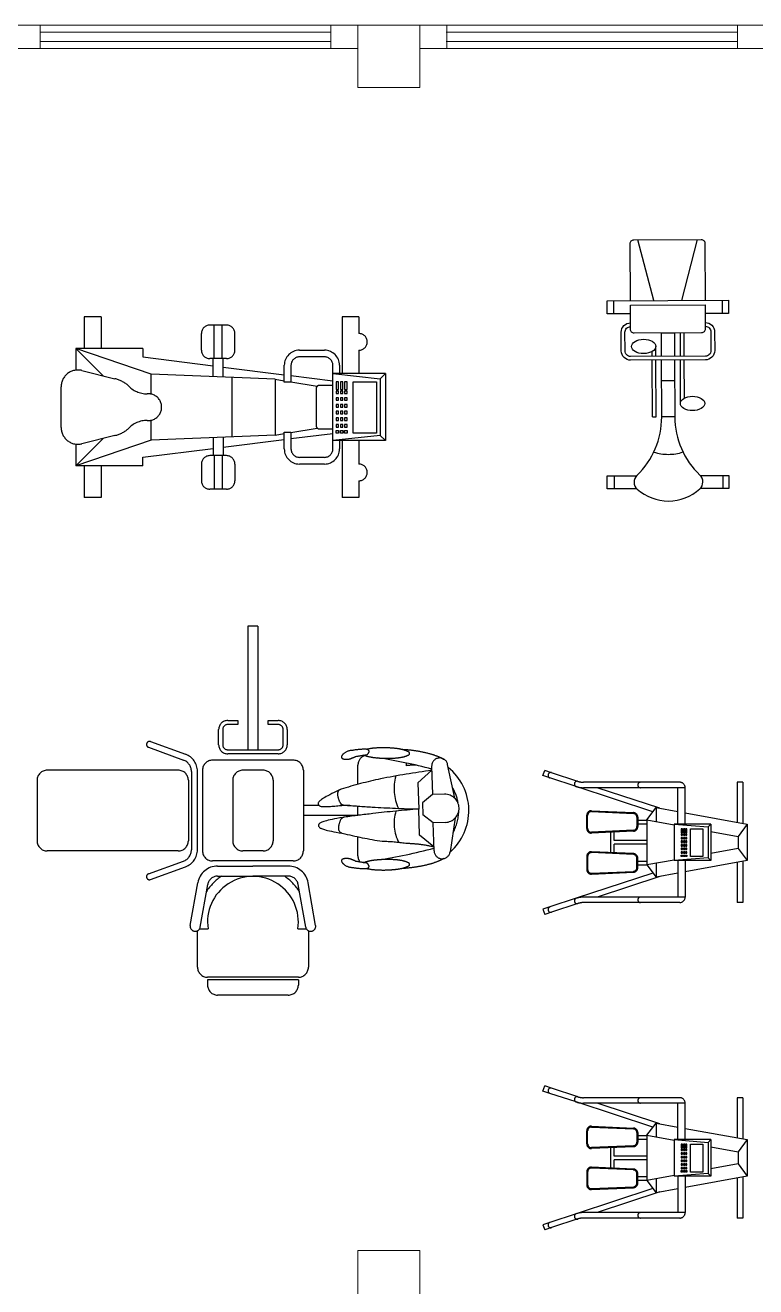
# Model space of a CAD drawing. Header units: millimetres. Extents: x 195.9 to 224.5, y 160.7 to 177.5.
# Drawn here: x 213.92 to 218.61, y 169.38 to 177.49 of the extents above; entities that cross this region are included whole.
import ezdxf

# ---------------------------------------------------------------- set-up
doc = ezdxf.new("R2010")
doc.units = ezdxf.units.MM
doc.linetypes.add('DASHDOT', pattern=[25.4, 12.7, -6.35, 0, -6.35])
doc.layers.add('ARREDI_attrezzature', color=175, linetype='Continuous')
for name, color, linetype, lineweight in [('MURATURA_sezioni', 5, 'Continuous', 18), ('PROIEZIONI_finissime', 251, 'Continuous', 0), ('SEZIONI_medie', 2, 'Continuous', 20), ('VETRATE_sezioni', 171, 'Continuous', 5)]:
    doc.layers.add(name, color=color, linetype=linetype, lineweight=lineweight)

msp = doc.modelspace()

# ---------------------------------------------------------------- linework, layer by layer
at = {"layer": 'ARREDI_attrezzature'}
for p, q in [((217.9581, 175.7177), (217.8554, 176.1086)), ((218.1381, 175.7183), (218.238, 176.11)), ((217.6986, 175.7167), (217.699, 175.6327)), ((217.8082, 175.6884), (218.2882, 175.6902)), ((218.3976, 175.7193), (218.3979, 175.6353)), ((218.0069, 175.5092), (218.0909, 175.5095)), ((218.0074, 175.3592), (218.0069, 175.5092)), ((218.0909, 175.5095), (218.0914, 175.3595)), ((218.1269, 175.5096), (218.1274, 175.3596)), ((218.1509, 175.5097), (218.1514, 175.3597)), ((217.9474, 175.359), (217.9473, 175.39)), ((217.9714, 175.3591), (217.9712, 175.4232)), ((217.9488, 174.9699), (217.9475, 175.335)), ((217.9728, 174.97), (217.9715, 175.3351)), ((218.0088, 174.9701), (218.0075, 175.3352)), ((218.0915, 175.3355), (218.0928, 174.9704)), ((218.1275, 175.3356), (218.1285, 175.0563)), ((218.1515, 175.3357), (218.1524, 175.0896)), ((218.092, 175.2017), (218.008, 175.2014)), ((217.9488, 174.9699), (217.9728, 174.97)), ((218.0928, 174.9704), (218.0088, 174.9701)), ((217.7028, 174.5911), (217.7031, 174.5071)), ((218.4017, 174.5937), (218.402, 174.5097))]:
    msp.add_line(p, q, dxfattribs=at)
at = {"layer": 'ARREDI_attrezzature', "linetype": 'DASHDOT'}
for p, q in [((214.4075, 175.6135), (214.3, 175.6135)), ((214.3, 175.6135), (214.3, 175.4092)), ((214.4075, 175.6135), (214.4075, 175.4092)), ((216.0637, 175.6135), (215.9561, 175.6135)), ((215.9561, 175.6135), (215.9561, 175.2479)), ((216.0637, 175.6135), (216.0637, 175.506)), ((215.2135, 175.5598), (215.106, 175.5598)), ((215.134, 175.3447), (215.134, 175.5598)), ((215.1856, 175.3447), (215.1856, 175.5598)), ((215.0522, 175.3984), (215.0522, 175.506)), ((215.2673, 175.3984), (215.2673, 175.506)), ((214.2462, 175.4092), (214.2462, 175.2707)), ((214.6764, 175.4092), (214.2462, 175.4092)), ((214.7296, 175.2456), (214.2462, 175.4092)), ((214.2462, 175.4092), (214.4212, 175.2342)), ((214.6764, 175.4092), (214.6764, 175.3551)), ((215.6814, 175.3984), (215.8427, 175.3984)), ((216.0637, 175.3984), (216.0637, 175.2479)), ((214.6764, 175.3551), (215.1275, 175.2983)), ((215.2135, 175.3447), (215.106, 175.3447)), ((215.1275, 175.2289), (215.1275, 175.3447)), ((215.192, 175.2262), (215.192, 175.3447)), ((215.192, 175.2902), (215.5834, 175.241)), ((215.5834, 175.1941), (215.5834, 175.3016)), ((215.6276, 175.3016), (215.6276, 175.1941)), ((215.8427, 175.3554), (215.6814, 175.3554)), ((215.8965, 174.7639), (215.8965, 175.3016)), ((215.9395, 175.3016), (215.9395, 175.2479)), ((215.526, 175.2122), (214.7296, 175.2456)), ((214.7296, 175.1167), (214.7296, 175.2456)), ((215.249, 174.8418), (215.249, 175.2238)), ((215.526, 175.2122), (215.5834, 175.2026)), ((215.526, 175.2122), (215.526, 174.8534)), ((215.6276, 175.2354), (215.8965, 175.2016)), ((216.2337, 175.2479), (215.8965, 175.2479)), ((215.8965, 175.2479), (216.2014, 175.2156)), ((216.2337, 175.2479), (216.2014, 175.2156)), ((216.2014, 175.2156), (216.2014, 174.85)), ((216.2337, 175.2479), (216.2337, 174.8177)), ((215.6276, 175.1941), (215.5846, 175.1941)), ((215.6276, 175.1952), (215.796, 175.1671)), ((214.7296, 174.8199), (214.7296, 174.9489)), ((215.6276, 174.8704), (215.796, 174.8985)), ((214.2462, 174.6564), (214.4212, 174.8314)), ((214.7296, 174.8199), (214.2462, 174.6564)), ((214.2462, 174.7949), (214.2462, 174.6564)), ((215.526, 174.8534), (214.7296, 174.8199)), ((215.1275, 174.8367), (215.1275, 174.7209)), ((215.192, 174.8394), (215.192, 174.7209)), ((215.192, 174.7754), (215.5846, 174.8247)), ((215.526, 174.8534), (215.5846, 174.8632)), ((215.5846, 174.8715), (215.6276, 174.8715)), ((215.5846, 174.7639), (215.5846, 174.8715)), ((215.6276, 174.8715), (215.6276, 174.7639)), ((215.6276, 174.8302), (215.8965, 174.864)), ((216.2014, 174.85), (215.8965, 174.8177)), ((216.2337, 174.8177), (215.8965, 174.8177)), ((215.9395, 174.8177), (215.9395, 174.7639)), ((215.9561, 174.8177), (215.9561, 174.4521)), ((216.0637, 174.8177), (216.0637, 174.6671)), ((216.2337, 174.8177), (216.2014, 174.85)), ((214.6764, 174.7105), (215.1275, 174.7672)), ((214.6764, 174.6564), (214.6764, 174.7105)), ((215.2135, 174.7209), (215.106, 174.7209)), ((215.134, 174.7209), (215.134, 174.5058)), ((215.1856, 174.7209), (215.1856, 174.5058)), ((214.6764, 174.6564), (214.2462, 174.6564)), ((214.3, 174.6564), (214.3, 174.4521)), ((214.4075, 174.6564), (214.4075, 174.4521)), ((215.0522, 174.6671), (215.0522, 174.5596)), ((215.2673, 174.6671), (215.2673, 174.5596)), ((215.6814, 174.7102), (215.8427, 174.7102)), ((215.8427, 174.6671), (215.6814, 174.6671)), ((216.0637, 174.5596), (216.0637, 174.4521)), ((215.2135, 174.5058), (215.106, 174.5058)), ((214.4075, 174.4521), (214.3, 174.4521)), ((216.0637, 174.4521), (215.9561, 174.4521)), ((215.4156, 173.6261), (215.3508, 173.6261)), ((215.3508, 173.6261), (215.3508, 172.8309)), ((215.4156, 173.6261), (215.4156, 172.8309)), ((215.2212, 173.0189), (215.286, 173.0189)), ((215.286, 173.0189), (215.286, 172.9929)), ((215.4804, 173.0196), (215.5452, 173.0196)), ((215.4804, 172.9929), (215.4804, 173.0189)), ((215.1629, 172.8633), (215.1629, 172.9605)), ((215.1888, 172.9605), (215.1888, 172.8633)), ((215.286, 172.9929), (215.2212, 172.9929)), ((215.5452, 172.9929), (215.4804, 172.9929)), ((215.5776, 172.8633), (215.5776, 172.9605)), ((215.6035, 172.9605), (215.6035, 172.8633)), ((214.7121, 172.8469), (214.9367, 172.7651)), ((214.7254, 172.8834), (214.95, 172.8017)), ((215.2212, 172.8309), (215.5452, 172.8309)), ((215.5452, 172.805), (215.2212, 172.805)), ((214.9036, 172.6994), (214.0612, 172.6994)), ((214.9879, 172.6921), (214.9879, 172.1882)), ((215.0268, 172.1882), (215.0268, 172.6921)), ((215.0592, 172.6994), (215.0592, 172.1809)), ((215.6424, 172.7642), (215.124, 172.7642)), ((215.448, 172.6994), (215.3184, 172.6994)), ((215.7072, 172.6994), (215.7072, 172.1809)), ((216.0572, 172.6086), (216.0572, 172.7318)), ((216.3679, 172.7456), (216.3679, 172.7282)), ((216.5319, 172.6989), (216.4434, 172.6185)), ((216.5312, 172.7248), (216.5363, 172.5434)), ((216.6796, 172.5202), (216.6337, 172.737)), ((217.2463, 172.6648), (217.2573, 172.6982)), ((217.3018, 172.6835), (217.2573, 172.6982)), ((213.9963, 172.6346), (213.9963, 172.2457)), ((214.9684, 172.6346), (214.9684, 172.2457)), ((215.2536, 172.6346), (215.2536, 172.2457)), ((215.5128, 172.6346), (215.5128, 172.2457)), ((216.4434, 172.6185), (216.4482, 172.4501)), ((217.2908, 172.6502), (217.2463, 172.6648)), ((217.4598, 172.5945), (217.2908, 172.6502)), ((217.4708, 172.6279), (217.3018, 172.6835)), ((218.125, 172.622), (217.5074, 172.622)), ((218.494, 172.622), (218.494, 172.3643)), ((218.5292, 172.622), (218.494, 172.622)), ((218.5292, 172.622), (218.5292, 172.3579)), ((215.845, 172.5246), (215.8368, 172.5198)), ((215.8543, 172.53), (215.845, 172.5246)), ((215.8648, 172.5358), (215.8543, 172.53)), ((215.8767, 172.5422), (215.8648, 172.5358)), ((215.8901, 172.5491), (215.8767, 172.5422)), ((215.905, 172.5566), (215.8901, 172.5491)), ((215.9216, 172.5646), (215.905, 172.5566)), ((215.94, 172.5732), (215.9216, 172.5646)), ((216.5363, 172.5434), (216.473, 172.4897)), ((216.6141, 172.5456), (216.5363, 172.5434)), ((217.9527, 172.4323), (217.4598, 172.5945)), ((218.1601, 172.5869), (217.5074, 172.5869)), ((217.9972, 172.4546), (217.5954, 172.5869)), ((218.1132, 172.3526), (218.1132, 172.5869)), ((218.1601, 172.3526), (218.1601, 172.5869)), ((215.8088, 172.4726), (215.7072, 172.4726)), ((215.8029, 172.4898), (215.8024, 172.487)), ((215.8024, 172.487), (215.8024, 172.4842)), ((215.8024, 172.4842), (215.8028, 172.4815)), ((215.8028, 172.4815), (215.8038, 172.4789)), ((215.804, 172.4927), (215.8029, 172.4898)), ((215.8038, 172.4789), (215.8051, 172.4765)), ((215.8055, 172.4955), (215.804, 172.4927)), ((215.8051, 172.4765), (215.8068, 172.4743)), ((215.8077, 172.4984), (215.8055, 172.4955)), ((215.8068, 172.4743), (215.809, 172.4724)), ((215.8105, 172.5013), (215.8077, 172.4984)), ((215.809, 172.4724), (215.8115, 172.4707)), ((215.8141, 172.5044), (215.8105, 172.5013)), ((215.8115, 172.4707), (215.8145, 172.4693)), ((215.8185, 172.5078), (215.8141, 172.5044)), ((215.8145, 172.4693), (215.8178, 172.4682)), ((215.8178, 172.4682), (215.8217, 172.4673)), ((215.8237, 172.5114), (215.8185, 172.5078)), ((215.8217, 172.4673), (215.826, 172.4666)), ((215.8298, 172.5154), (215.8237, 172.5114)), ((215.826, 172.4666), (215.8309, 172.4661)), ((215.8368, 172.5198), (215.8298, 172.5154)), ((215.8309, 172.4661), (215.8364, 172.4658)), ((215.8364, 172.4658), (215.8425, 172.4656)), ((215.8425, 172.4656), (215.8492, 172.4656)), ((215.8492, 172.4656), (215.8565, 172.4657)), ((215.8565, 172.4657), (215.8643, 172.466)), ((215.8643, 172.466), (215.8726, 172.4663)), ((215.8726, 172.4663), (215.8813, 172.4668)), ((215.8813, 172.4668), (215.8904, 172.4674)), ((215.8904, 172.4674), (215.8997, 172.4681)), ((215.8997, 172.4681), (215.9094, 172.4689)), ((215.9094, 172.4689), (215.9192, 172.4699)), ((215.9192, 172.4699), (215.9289, 172.4709)), ((215.9289, 172.4709), (215.9382, 172.4719)), ((215.9382, 172.4719), (215.9467, 172.4728)), ((216.0046, 172.4726), (215.9444, 172.4726)), ((215.9467, 172.4728), (215.9542, 172.4737)), ((215.9542, 172.4737), (215.9603, 172.4744)), ((215.9603, 172.4744), (215.9647, 172.4749)), ((215.9647, 172.4749), (215.9671, 172.4752)), ((216.0572, 172.409), (216.0572, 172.4689)), ((216.453, 172.2817), (216.4482, 172.4501)), ((216.473, 172.4897), (216.4752, 172.412)), ((216.7701, 172.4726), (216.7686, 172.4726)), ((217.9141, 172.3804), (217.9727, 172.4591)), ((217.9727, 172.4591), (217.9727, 172.3698)), ((217.9727, 172.4591), (218.1132, 172.4335)), ((216.0572, 172.4077), (215.7072, 172.4077)), ((215.8136, 172.3599), (215.8107, 172.3578)), ((215.8171, 172.362), (215.8136, 172.3599)), ((215.8214, 172.364), (215.8171, 172.362)), ((215.8265, 172.366), (215.8214, 172.364)), ((215.8325, 172.3681), (215.8265, 172.366)), ((215.8395, 172.3702), (215.8325, 172.3681)), ((215.8475, 172.3725), (215.8395, 172.3702)), ((215.8566, 172.3749), (215.8475, 172.3725)), ((215.867, 172.3775), (215.8566, 172.3749)), ((215.8788, 172.3803), (215.867, 172.3775)), ((215.892, 172.3831), (215.8788, 172.3803)), ((215.9067, 172.3861), (215.892, 172.3831)), ((215.9231, 172.3892), (215.9067, 172.3861)), ((215.9413, 172.3924), (215.9231, 172.3892)), ((215.9614, 172.3956), (215.9413, 172.3924)), ((216.5415, 172.362), (216.4752, 172.412)), ((216.6192, 172.3642), (216.5415, 172.362)), ((216.5467, 172.1806), (216.5415, 172.362)), ((216.6832, 172.3933), (216.6497, 172.1743)), ((216.7701, 172.4077), (216.7686, 172.4077)), ((217.8555, 172.3789), (217.9141, 172.3789)), ((217.9141, 172.3804), (218.0898, 172.3485)), ((217.9141, 172.3804), (217.9141, 172.0904)), ((218.1601, 172.425), (218.5584, 172.3526)), ((215.8046, 172.3478), (215.8043, 172.345)), ((215.8043, 172.345), (215.8045, 172.3423)), ((215.8045, 172.3423), (215.8051, 172.3397)), ((215.8054, 172.3504), (215.8046, 172.3478)), ((215.8051, 172.3397), (215.8062, 172.3371)), ((215.8067, 172.353), (215.8054, 172.3504)), ((215.8062, 172.3371), (215.8077, 172.3346)), ((215.8084, 172.3555), (215.8067, 172.353)), ((215.8077, 172.3346), (215.8097, 172.3323)), ((215.8107, 172.3578), (215.8084, 172.3555)), ((215.8097, 172.3323), (215.8122, 172.3302)), ((215.8122, 172.3302), (215.8154, 172.3281)), ((215.8154, 172.3281), (215.8192, 172.3261)), ((215.8192, 172.3261), (215.8239, 172.3241)), ((215.8239, 172.3241), (215.8295, 172.322)), ((215.8295, 172.322), (215.8361, 172.3199)), ((215.8361, 172.3199), (215.8439, 172.3176)), ((215.8439, 172.3176), (215.8528, 172.3152)), ((215.8528, 172.3152), (215.863, 172.3126)), ((215.863, 172.3126), (215.8746, 172.3098)), ((215.8746, 172.3098), (215.8877, 172.307)), ((215.8877, 172.307), (215.9024, 172.304)), ((215.9024, 172.304), (215.9188, 172.3009)), ((215.9188, 172.3009), (215.9369, 172.2977)), ((215.9369, 172.2977), (215.957, 172.2945)), ((216.5459, 172.2065), (216.453, 172.2817)), ((217.6811, 172.17), (217.6811, 172.3009)), ((217.7045, 172.2471), (217.7045, 172.3019)), ((217.8555, 172.3555), (217.9141, 172.3555)), ((218.3241, 172.3526), (218.0898, 172.3526)), ((218.0898, 172.3526), (218.3066, 172.335)), ((218.0898, 172.3526), (218.0898, 172.1183)), ((218.3241, 172.3526), (218.3066, 172.335)), ((218.3066, 172.335), (218.3066, 172.1358)), ((218.3241, 172.3526), (218.3241, 172.1183)), ((218.3241, 172.3059), (218.4999, 172.2739)), ((218.5584, 172.3526), (218.4999, 172.2739)), ((218.5584, 172.3526), (218.5584, 172.1183)), ((216.0572, 172.1485), (216.0572, 172.2717)), ((217.9141, 172.2471), (217.7045, 172.2471)), ((217.9141, 172.2237), (217.7045, 172.2237)), ((217.7045, 172.1689), (217.7045, 172.2237)), ((218.4999, 172.2739), (218.4999, 172.1969)), ((214.9036, 172.1809), (214.0612, 172.1809)), ((215.448, 172.1809), (215.3184, 172.1809)), ((218.0898, 172.1224), (217.9141, 172.0904)), ((218.3066, 172.1358), (218.0898, 172.1183)), ((218.3241, 172.1183), (218.0898, 172.1183)), ((218.1132, 172.1183), (218.1132, 171.884)), ((218.1601, 172.1183), (218.1601, 171.884)), ((218.5584, 172.1183), (218.1601, 172.0458)), ((218.3241, 172.1183), (218.3066, 172.1358)), ((218.4999, 172.1969), (218.3241, 172.165)), ((218.4999, 172.1969), (218.5584, 172.1183)), ((214.7121, 172.0334), (214.9367, 172.1152)), ((214.7254, 171.9969), (214.95, 172.0786)), ((215.6424, 172.1161), (215.124, 172.1161)), ((215.1564, 172.0837), (215.3832, 172.0837)), ((215.61, 172.0837), (215.3832, 172.0837)), ((217.9527, 172.0386), (217.4598, 171.8763)), ((217.8555, 172.1153), (217.9141, 172.1153)), ((217.8555, 172.0919), (217.9141, 172.0919)), ((217.9141, 172.0904), (217.9727, 172.0118)), ((217.9727, 172.1011), (217.9727, 172.0118)), ((218.1132, 172.0373), (217.9727, 172.0118)), ((218.494, 172.1066), (218.494, 171.8488)), ((218.5292, 172.1129), (218.5292, 171.8488)), ((214.9804, 171.7023), (215.0287, 171.9766)), ((215.0442, 171.6911), (215.0926, 171.9654)), ((215.1564, 172.0189), (215.3832, 172.0189)), ((215.61, 172.0189), (215.3832, 172.0189)), ((215.7222, 171.6911), (215.6738, 171.9654)), ((215.786, 171.7023), (215.7377, 171.9766)), ((217.9972, 172.0162), (217.5954, 171.884)), ((217.4598, 171.8763), (217.2908, 171.8207)), ((218.1601, 171.884), (217.5074, 171.884)), ((217.2908, 171.8207), (217.2463, 171.806)), ((217.2463, 171.806), (217.2573, 171.7727)), ((217.4708, 171.8429), (217.3018, 171.7873)), ((218.125, 171.8488), (217.5074, 171.8488)), ((218.5292, 171.8488), (218.494, 171.8488)), ((217.3018, 171.7873), (217.2573, 171.7727)), ((215.0268, 171.4336), (215.0268, 171.6677)), ((215.0397, 171.6795), (215.0952, 171.6795)), ((215.6712, 171.6795), (215.7267, 171.6795)), ((215.7396, 171.6677), (215.7396, 171.4336)), ((215.6748, 171.3688), (215.0916, 171.3688)), ((215.0916, 171.3514), (215.0916, 171.319)), ((215.6748, 171.3514), (215.0916, 171.3514)), ((215.6748, 171.3514), (215.6748, 171.319)), ((215.61, 171.2542), (215.1564, 171.2542)), ((217.2463, 170.6376), (217.2573, 170.671)), ((217.3018, 170.6563), (217.2573, 170.671)), ((217.2908, 170.6229), (217.2463, 170.6376)), ((217.4598, 170.5673), (217.2908, 170.6229)), ((217.4708, 170.6007), (217.3018, 170.6563)), ((218.125, 170.5948), (217.5074, 170.5948)), ((218.494, 170.5948), (218.494, 170.3371)), ((218.5292, 170.5948), (218.494, 170.5948)), ((218.5292, 170.5948), (218.5292, 170.3307)), ((217.9527, 170.405), (217.4598, 170.5673)), ((218.1601, 170.5597), (217.5074, 170.5597)), ((217.9972, 170.4274), (217.5954, 170.5597)), ((218.1132, 170.3254), (218.1132, 170.5597)), ((218.1601, 170.3254), (218.1601, 170.5597)), ((217.9141, 170.3532), (217.9727, 170.4319)), ((217.9727, 170.4319), (217.9727, 170.3425)), ((217.9727, 170.4319), (218.1132, 170.4063)), ((217.8555, 170.3517), (217.9141, 170.3517)), ((217.9141, 170.3532), (218.0898, 170.3212)), ((217.9141, 170.3532), (217.9141, 170.0632)), ((218.1601, 170.3978), (218.5584, 170.3254)), ((217.6811, 170.1428), (217.6811, 170.2736)), ((217.7045, 170.2199), (217.7045, 170.2747)), ((217.8555, 170.3283), (217.9141, 170.3283)), ((218.3241, 170.3254), (218.0898, 170.3254)), ((218.0898, 170.3254), (218.3066, 170.3078)), ((218.0898, 170.3254), (218.0898, 170.091)), ((218.3241, 170.3254), (218.3066, 170.3078)), ((218.3066, 170.3078), (218.3066, 170.1086)), ((218.3241, 170.3254), (218.3241, 170.091)), ((218.3241, 170.2786), (218.4999, 170.2467)), ((218.5584, 170.3254), (218.4999, 170.2467)), ((218.5584, 170.3254), (218.5584, 170.091)), ((217.9141, 170.2199), (217.7045, 170.2199)), ((217.9141, 170.1965), (217.7045, 170.1965)), ((217.7045, 170.1417), (217.7045, 170.1965)), ((218.4999, 170.2467), (218.4999, 170.1697)), ((218.0898, 170.0951), (217.9141, 170.0632)), ((218.3066, 170.1086), (218.0898, 170.091)), ((218.3241, 170.091), (218.0898, 170.091)), ((218.1132, 170.091), (218.1132, 169.8567)), ((218.1601, 170.091), (218.1601, 169.8567)), ((218.5584, 170.091), (218.1601, 170.0186)), ((218.3241, 170.091), (218.3066, 170.1086)), ((218.4999, 170.1697), (218.3241, 170.1377)), ((218.4999, 170.1697), (218.5584, 170.091)), ((217.9527, 170.0113), (217.4598, 169.8491)), ((217.8555, 170.0881), (217.9141, 170.0881)), ((217.8555, 170.0647), (217.9141, 170.0647)), ((217.9141, 170.0632), (217.9727, 169.9845)), ((217.9727, 170.0738), (217.9727, 169.9845)), ((218.1132, 170.0101), (217.9727, 169.9845)), ((218.494, 170.0793), (218.494, 169.8216)), ((218.5292, 170.0857), (218.5292, 169.8216)), ((217.9972, 169.989), (217.5954, 169.8567)), ((217.4598, 169.8491), (217.2908, 169.7935)), ((218.1601, 169.8567), (217.5074, 169.8567)), ((217.2908, 169.7935), (217.2463, 169.7788)), ((217.2463, 169.7788), (217.2573, 169.7454)), ((217.4708, 169.8157), (217.3018, 169.7601)), ((218.125, 169.8216), (217.5074, 169.8216)), ((218.5292, 169.8216), (218.494, 169.8216)), ((217.3018, 169.7601), (217.2573, 169.7454))]:
    msp.add_line(p, q, dxfattribs=at)
at = {"layer": 'ARREDI_attrezzature'}
for points in [[(217.8081, 175.7171), (217.8068, 176.0844, -0.414214), (217.8307, 176.1085), (218.2627, 176.1101, -0.414214), (218.2868, 176.0862), (218.2881, 175.7189)], [(218.2882, 175.6902), (218.2888, 175.5342, -0.414214), (218.2649, 175.5101), (217.8329, 175.5085, -0.414214), (217.8088, 175.5324), (217.8082, 175.6884)], [(218.2886, 175.5762, -0.414214), (218.3488, 175.5164), (218.3493, 175.3964, -0.414214), (218.2895, 175.3362), (217.8095, 175.3345, -0.414214), (217.7493, 175.3943), (217.7489, 175.5143, -0.414214), (217.8086, 175.5745)], [(218.2887, 175.5522, -0.414214), (218.3248, 175.5164), (218.3253, 175.3964, -0.414214), (218.2894, 175.3602), (217.8094, 175.3585, -0.414214), (217.7733, 175.3943), (217.7729, 175.5143, -0.414214), (217.8087, 175.5505)]]:
    msp.add_lwpolyline(points, format="xyb", dxfattribs=at)
for points in [[(217.8084, 175.6331), (217.6584, 175.6326), (217.6581, 175.7166), (218.4381, 175.7194), (218.4384, 175.6354), (218.2884, 175.6349)], [(217.8496, 174.5077), (217.6594, 174.507), (217.6591, 174.591), (217.8476, 174.5916)], [(218.2568, 174.5931), (218.4391, 174.5938), (218.4394, 174.5098), (218.2554, 174.5091)]]:
    msp.add_lwpolyline(points, dxfattribs=at)
at = {"layer": 'ARREDI_attrezzature', "linetype": 'DASHDOT'}
for points in [[(214.7046, 174.947, 0.220417), (214.5802, 174.8919, -0.109428), (214.497, 174.8503), (214.2851, 174.7973, -0.487928), (214.1515, 174.9017), (214.1515, 175.1639, -0.487928), (214.2851, 175.2682), (214.497, 175.2153, -0.109428), (214.5802, 175.1737, 0.220417), (214.7046, 175.1186, -1.073922)], [(217.8555, 172.3978), (217.8555, 172.3367, -0.401206), (217.8275, 172.3074), (217.5581, 172.2954, -0.427342), (217.5275, 172.3246), (217.5275, 172.4098, -0.427342), (217.5581, 172.4391), (217.8275, 172.4271, -0.401206)], [(217.8496, 172.3978), (217.8496, 172.3367, -0.401206), (217.8273, 172.3132), (217.5578, 172.3012, -0.427342), (217.5333, 172.3246), (217.5333, 172.4098, -0.427342), (217.5578, 172.4332), (217.8273, 172.4212, -0.401206)], [(217.8555, 172.0731), (217.8555, 172.1342, 0.401206), (217.8275, 172.1635), (217.5581, 172.1755, 0.427342), (217.5275, 172.1462), (217.5275, 172.061, 0.427342), (217.5581, 172.0318), (217.8275, 172.0438, 0.401206)], [(217.8496, 172.0731), (217.8496, 172.1342, 0.401206), (217.8273, 172.1576), (217.5578, 172.1696, 0.427342), (217.5333, 172.1462), (217.5333, 172.061, 0.427342), (217.5578, 172.0376), (217.8273, 172.0496, 0.401206)], [(217.8555, 170.3706), (217.8555, 170.3094, -0.401206), (217.8275, 170.2802), (217.5581, 170.2681, -0.427342), (217.5275, 170.2974), (217.5275, 170.3826, -0.427342), (217.5581, 170.4119), (217.8275, 170.3998, -0.401206)], [(217.8496, 170.3706), (217.8496, 170.3094, -0.401206), (217.8273, 170.286), (217.5578, 170.274, -0.427342), (217.5333, 170.2974), (217.5333, 170.3826, -0.427342), (217.5578, 170.406), (217.8273, 170.394, -0.401206)], [(217.8555, 170.0458), (217.8555, 170.107, 0.401206), (217.8275, 170.1362), (217.5581, 170.1483, 0.427342), (217.5275, 170.119), (217.5275, 170.0338, 0.427342), (217.5581, 170.0045), (217.8275, 170.0166, 0.401206)], [(217.8496, 170.0458), (217.8496, 170.107, 0.401206), (217.8273, 170.1304), (217.5578, 170.1424, 0.427342), (217.5333, 170.119), (217.5333, 170.0338, 0.427342), (217.5578, 170.0104), (217.8273, 170.0224, 0.401206)]]:
    msp.add_lwpolyline(points, format="xyb", close=True, dxfattribs=at)
msp.add_lwpolyline([(215.8965, 175.1726), (215.8104, 175.1726, 0.414214), (215.7889, 175.1511), (215.7889, 174.9145, 0.414214), (215.8104, 174.893), (215.8965, 174.893)], format="xyb", dxfattribs=at)
for points in [[(215.9338, 175.1453), (215.9338, 175.1949), (215.9177, 175.1949), (215.9177, 175.1453)], [(215.9338, 175.1196), (215.9338, 175.1357), (215.9177, 175.1357), (215.9177, 175.1196)], [(215.9607, 175.1453), (215.9607, 175.1949), (215.9446, 175.1949), (215.9446, 175.1453)], [(215.9607, 175.1196), (215.9607, 175.1357), (215.9446, 175.1357), (215.9446, 175.1196)], [(215.9876, 175.1453), (215.9876, 175.1949), (215.9715, 175.1949), (215.9715, 175.1453)], [(215.9876, 175.1196), (215.9876, 175.1357), (215.9715, 175.1357), (215.9715, 175.1196)], [(216.1759, 175.1949), (216.1759, 174.8661), (216.0274, 174.8661), (216.0274, 175.1949)], [(215.9338, 175.0766), (215.9338, 175.0927), (215.9177, 175.0927), (215.9177, 175.0766)], [(215.9338, 175.0336), (215.9338, 175.0497), (215.9177, 175.0497), (215.9177, 175.0336)], [(215.9607, 175.0766), (215.9607, 175.0927), (215.9446, 175.0927), (215.9446, 175.0766)], [(215.9607, 175.0336), (215.9607, 175.0497), (215.9446, 175.0497), (215.9446, 175.0336)], [(215.9876, 175.0766), (215.9876, 175.0927), (215.9715, 175.0927), (215.9715, 175.0766)], [(215.9876, 175.0336), (215.9876, 175.0497), (215.9715, 175.0497), (215.9715, 175.0336)], [(215.9338, 174.9905), (215.9338, 175.0067), (215.9177, 175.0067), (215.9177, 174.9905)], [(215.9338, 174.9475), (215.9338, 174.9637), (215.9177, 174.9637), (215.9177, 174.9475)], [(215.9607, 174.9905), (215.9607, 175.0067), (215.9446, 175.0067), (215.9446, 174.9905)], [(215.9607, 174.9475), (215.9607, 174.9637), (215.9446, 174.9637), (215.9446, 174.9475)], [(215.9876, 174.9905), (215.9876, 175.0067), (215.9715, 175.0067), (215.9715, 174.9905)], [(215.9876, 174.9475), (215.9876, 174.9637), (215.9715, 174.9637), (215.9715, 174.9475)], [(215.9338, 174.9045), (215.9338, 174.9206), (215.9177, 174.9206), (215.9177, 174.9045)], [(215.9338, 174.8822), (215.9338, 174.8661), (215.9177, 174.8661), (215.9177, 174.8822)], [(215.9607, 174.9045), (215.9607, 174.9206), (215.9446, 174.9206), (215.9446, 174.9045)], [(215.9607, 174.8822), (215.9607, 174.8661), (215.9446, 174.8661), (215.9446, 174.8822)], [(215.9876, 174.9045), (215.9876, 174.9206), (215.9715, 174.9206), (215.9715, 174.9045)], [(215.9876, 174.8822), (215.9876, 174.8661), (215.9715, 174.8661), (215.9715, 174.8822)], [(218.142, 172.2967), (218.142, 172.3237), (218.1332, 172.3237), (218.1332, 172.2967)], [(218.142, 172.2827), (218.142, 172.2915), (218.1332, 172.2915), (218.1332, 172.2827)], [(218.1567, 172.2967), (218.1567, 172.3237), (218.1479, 172.3237), (218.1479, 172.2967)], [(218.1567, 172.2827), (218.1567, 172.2915), (218.1479, 172.2915), (218.1479, 172.2827)], [(218.1713, 172.2967), (218.1713, 172.3237), (218.1625, 172.3237), (218.1625, 172.2967)], [(218.1713, 172.2827), (218.1713, 172.2915), (218.1625, 172.2915), (218.1625, 172.2827)], [(218.2739, 172.3237), (218.2739, 172.1446), (218.193, 172.1446), (218.193, 172.3237)], [(218.142, 172.2593), (218.142, 172.2681), (218.1332, 172.2681), (218.1332, 172.2593)], [(218.142, 172.2358), (218.142, 172.2446), (218.1332, 172.2446), (218.1332, 172.2358)], [(218.142, 172.2124), (218.142, 172.2212), (218.1332, 172.2212), (218.1332, 172.2124)], [(218.142, 172.189), (218.142, 172.1978), (218.1332, 172.1978), (218.1332, 172.189)], [(218.1567, 172.2593), (218.1567, 172.2681), (218.1479, 172.2681), (218.1479, 172.2593)], [(218.1567, 172.2358), (218.1567, 172.2446), (218.1479, 172.2446), (218.1479, 172.2358)], [(218.1567, 172.2124), (218.1567, 172.2212), (218.1479, 172.2212), (218.1479, 172.2124)], [(218.1567, 172.189), (218.1567, 172.1978), (218.1479, 172.1978), (218.1479, 172.189)], [(218.1713, 172.2593), (218.1713, 172.2681), (218.1625, 172.2681), (218.1625, 172.2593)], [(218.1713, 172.2358), (218.1713, 172.2446), (218.1625, 172.2446), (218.1625, 172.2358)], [(218.1713, 172.2124), (218.1713, 172.2212), (218.1625, 172.2212), (218.1625, 172.2124)], [(218.1713, 172.189), (218.1713, 172.1978), (218.1625, 172.1978), (218.1625, 172.189)], [(218.142, 172.1656), (218.142, 172.1743), (218.1332, 172.1743), (218.1332, 172.1656)], [(218.142, 172.1534), (218.142, 172.1446), (218.1332, 172.1446), (218.1332, 172.1534)], [(218.1567, 172.1656), (218.1567, 172.1743), (218.1479, 172.1743), (218.1479, 172.1656)], [(218.1567, 172.1534), (218.1567, 172.1446), (218.1479, 172.1446), (218.1479, 172.1534)], [(218.1713, 172.1656), (218.1713, 172.1743), (218.1625, 172.1743), (218.1625, 172.1656)], [(218.1713, 172.1534), (218.1713, 172.1446), (218.1625, 172.1446), (218.1625, 172.1534)], [(218.142, 170.2695), (218.142, 170.2965), (218.1332, 170.2965), (218.1332, 170.2695)], [(218.142, 170.2555), (218.142, 170.2643), (218.1332, 170.2643), (218.1332, 170.2555)], [(218.1567, 170.2695), (218.1567, 170.2965), (218.1479, 170.2965), (218.1479, 170.2695)], [(218.1567, 170.2555), (218.1567, 170.2643), (218.1479, 170.2643), (218.1479, 170.2555)], [(218.1713, 170.2695), (218.1713, 170.2965), (218.1625, 170.2965), (218.1625, 170.2695)], [(218.1713, 170.2555), (218.1713, 170.2643), (218.1625, 170.2643), (218.1625, 170.2555)], [(218.2739, 170.2965), (218.2739, 170.1174), (218.193, 170.1174), (218.193, 170.2965)], [(218.142, 170.232), (218.142, 170.2408), (218.1332, 170.2408), (218.1332, 170.232)], [(218.142, 170.2086), (218.142, 170.2174), (218.1332, 170.2174), (218.1332, 170.2086)], [(218.142, 170.1852), (218.142, 170.194), (218.1332, 170.194), (218.1332, 170.1852)], [(218.142, 170.1618), (218.142, 170.1705), (218.1332, 170.1705), (218.1332, 170.1618)], [(218.1567, 170.232), (218.1567, 170.2408), (218.1479, 170.2408), (218.1479, 170.232)], [(218.1567, 170.2086), (218.1567, 170.2174), (218.1479, 170.2174), (218.1479, 170.2086)], [(218.1567, 170.1852), (218.1567, 170.194), (218.1479, 170.194), (218.1479, 170.1852)], [(218.1567, 170.1618), (218.1567, 170.1705), (218.1479, 170.1705), (218.1479, 170.1618)], [(218.1713, 170.232), (218.1713, 170.2408), (218.1625, 170.2408), (218.1625, 170.232)], [(218.1713, 170.2086), (218.1713, 170.2174), (218.1625, 170.2174), (218.1625, 170.2086)], [(218.1713, 170.1852), (218.1713, 170.194), (218.1625, 170.194), (218.1625, 170.1852)], [(218.1713, 170.1618), (218.1713, 170.1705), (218.1625, 170.1705), (218.1625, 170.1618)], [(218.142, 170.1383), (218.142, 170.1471), (218.1332, 170.1471), (218.1332, 170.1383)], [(218.142, 170.1262), (218.142, 170.1174), (218.1332, 170.1174), (218.1332, 170.1262)], [(218.1567, 170.1383), (218.1567, 170.1471), (218.1479, 170.1471), (218.1479, 170.1383)], [(218.1567, 170.1262), (218.1567, 170.1174), (218.1479, 170.1174), (218.1479, 170.1262)], [(218.1713, 170.1383), (218.1713, 170.1471), (218.1625, 170.1471), (218.1625, 170.1383)], [(218.1713, 170.1262), (218.1713, 170.1174), (218.1625, 170.1174), (218.1625, 170.1262)]]:
    msp.add_lwpolyline(points, close=True, dxfattribs=at)
for centre, radius, start, end in [((215.106, 175.506), 0.0538, 90, 180), ((215.2135, 175.506), 0.0538, 0, 90), ((216.0637, 175.4522), 0.0538, 270, 90), ((215.106, 175.3984), 0.0538, 180, 270), ((215.2135, 175.3984), 0.0538, 270, 0), ((215.6814, 175.3016), 0.0968, 90, 180), ((215.8427, 175.3016), 0.0968, 0, 90), ((215.6814, 175.3016), 0.0538, 90, 180), ((215.8427, 175.3016), 0.0538, 0, 90), ((215.106, 174.6671), 0.0538, 90, 180), ((215.2135, 174.6671), 0.0538, 360, 90), ((215.6814, 174.7639), 0.0968, 180, 270), ((215.6814, 174.7639), 0.0538, 180, 270), ((215.8427, 174.7639), 0.0968, 270, 0), ((215.8427, 174.7639), 0.0538, 270, 0), ((216.0637, 174.6134), 0.0538, 270, 90), ((215.106, 174.5596), 0.0538, 180, 270), ((215.2135, 174.5596), 0.0538, 270, 360), ((215.2212, 172.9605), 0.0583, 90, 180), ((215.5452, 172.9605), 0.0583, 0, 90), ((215.2212, 172.9605), 0.0324, 90, 180), ((215.5452, 172.9605), 0.0324, 0, 90), ((214.7188, 172.8652), 0.0194, 70, 250), ((215.2212, 172.8633), 0.0583, 180, 270), ((215.2212, 172.8633), 0.0324, 180, 270), ((215.5452, 172.8633), 0.0324, 270, 0), ((215.5452, 172.8633), 0.0583, 270, 0), ((214.9101, 172.6921), 0.0778, 0, 70), ((214.9101, 172.6921), 0.1167, 0, 70), ((215.9633, 172.7848), 0.0116, 153.63178, 199.41899), ((215.9633, 172.7848), 0.0116, 199.41899, 245.20619), ((215.9951, 172.7691), 0.047, 131.36769, 153.63178), ((215.9782, 172.817), 0.047, 245.20619, 274.17266), ((216.0244, 172.7357), 0.0915, 90.24666, 131.36769), ((215.9844, 172.8535), 0.084, 268.19791, 295.98281), ((215.9686, 172.9271), 0.1581, 289.41899, 298.89554), ((216.111, 172.3166), 0.5179, 90.67839, 99.66504), ((215.887, 174.0042), 1.2258, 277.40891, 280.81401), ((216.122, 172.7318), 0.0648, 106.3649, 180), ((216.1594, 172.9433), 0.1594, 245.16476, 256.78091), ((216.1028, 172.7875), 0.047, 65.20619, 87.47029), ((216.1966, 172.4652), 0.3776, 94.05027, 102.78579), ((216.0859, 172.8354), 0.047, 311.36769, 333.63178), ((216.1176, 172.8197), 0.0116, 19.41899, 65.20619), ((216.2093, 173.1557), 0.3776, 256.78091, 263.84418), ((216.1176, 172.8197), 0.0116, 333.63178, 19.41899), ((216.2463, 173.499), 0.7229, 263.84418, 268.94722), ((216.221, 172.1207), 0.7229, 88.94722, 94.05027), ((215.6937, 169.5537), 3.2623, 75.11566, 81.31991), ((216.2463, 173.499), 0.7229, 268.94722, 274.05027), ((216.221, 172.1207), 0.7229, 83.84418, 88.94722), ((216.2707, 173.1546), 0.3776, 274.05027, 281.11354), ((216.2581, 172.4641), 0.3776, 76.78091, 83.84418), ((216.3128, 172.9405), 0.1594, 281.11354, 296.44357), ((216.3079, 172.6764), 0.1594, 61.45088, 76.78091), ((216.3316, 172.3937), 0.4381, 85.90477, 88.32158), ((216.3035, 172.0021), 0.8307, 80.24874, 85.90477), ((216.3791, 172.8072), 0.0105, 296.44357, 358.94722), ((216.3791, 172.8072), 0.0105, 358.94722, 61.45088), ((216.3035, 172.0021), 0.8307, 74.59272, 80.24874), ((216.4078, 172.3806), 0.4381, 66.80181, 74.59272), ((216.583, 172.7263), 0.0518, 11.95895, 181.63113), ((216.5061, 172.61), 0.1886, 57.01479, 66.80181), ((214.0612, 172.6346), 0.0648, 90, 180), ((214.9036, 172.6346), 0.0648, 0, 90), ((215.124, 172.6994), 0.0648, 90, 180), ((215.3184, 172.6346), 0.0648, 90, 180), ((215.448, 172.6346), 0.0648, 0, 90), ((215.6424, 172.6994), 0.0648, 0, 90), ((217.3961, 166.4925), 6.2662, 97.92723, 100.97899), ((216.4136, 172.4401), 0.2916, 86.16945, 99.01808), ((216.4136, 172.4401), 0.3564, 311.43668, 51.00652), ((217.2963, 172.6668), 0.0176, 71.77955, 251.77955), ((216.9024, 169.4577), 3.2623, 102.38494, 106.99356), ((216.5849, 172.5805), 0.2952, 163.90782, 205.28754), ((217.4653, 172.6112), 0.0176, 71.77955, 251.77955), ((217.5074, 172.7392), 0.1172, 251.77955, 270), ((217.8731, 172.6045), 0.0176, 90, 270), ((218.125, 172.5869), 0.0351, 0, 90), ((215.9584, 172.5465), 0.0324, 106.99356, 185.95927), ((216.0599, 172.5571), 0.1344, 185.95927, 209.15629), ((216.6166, 172.4549), 0.0907, 271.63113, 91.63113), ((216.4136, 172.4401), 0.2916, 9.28899, 30.29894), ((217.5074, 172.7392), 0.1523, 251.77955, 270), ((215.9708, 172.5074), 0.0324, 209.15629, 265.53277), ((218.0456, 201.5679), 29.1668, 265.91587, 266.27306), ((216.6906, 181.721), 9.2741, 266.65615, 268.50224), ((217.2178, 163.208), 9.2741, 94.76002, 96.59125), ((216.0666, 172.3212), 0.1344, 154.10598, 177.30299), ((215.9748, 172.3657), 0.0324, 97.72949, 154.10598), ((218.4469, 153.4244), 19.1344, 96.88453, 97.43621), ((216.5562, 172.3567), 0.2664, 162.51577, 207.3643), ((216.4136, 172.4401), 0.2916, 331.04858, 359.03134), ((215.9647, 172.326), 0.0324, 177.30299, 256.2687), ((216.7314, 175.4636), 3.2623, 256.2687, 260.87732), ((214.0612, 172.2457), 0.0648, 180, 270), ((214.9036, 172.2457), 0.0648, 270, 0), ((215.3184, 172.2457), 0.0648, 180, 270), ((215.448, 172.2457), 0.0648, 270, 0), ((215.6937, 175.348), 3.2623, 278.68009, 285.14715), ((216.1693, 170.9207), 1.3221, 81.49487, 88.07382), ((216.3542, 171.3977), 0.8307, 83.61012, 89.26614), ((216.3542, 171.3977), 0.8307, 77.95409, 83.61012), ((216.4361, 171.7816), 0.4381, 75.48314, 77.95409), ((214.9101, 172.1882), 0.0778, 290, 0), ((214.9101, 172.1882), 0.1167, 290, 0), ((215.124, 172.1809), 0.0648, 180, 270), ((215.6424, 172.1809), 0.0648, 270, 0), ((215.9633, 172.1169), 0.0116, 160.58101, 206.36822), ((215.9633, 172.1169), 0.0116, 114.79381, 160.58101), ((215.9782, 172.0847), 0.047, 85.82734, 114.79381), ((215.9844, 172.0482), 0.084, 64.01719, 91.80209), ((215.9686, 171.9746), 0.1581, 61.10446, 70.58101), ((216.122, 172.1485), 0.0648, 180, 216.97061), ((216.2093, 171.746), 0.3776, 96.15582, 103.21909), ((216.2463, 171.4027), 0.7229, 91.05278, 96.15582), ((216.2463, 171.4027), 0.7229, 85.94973, 91.05278), ((216.2707, 171.7472), 0.3776, 78.88646, 85.94973), ((216.3128, 171.9612), 0.1594, 63.55643, 78.88646), ((216.4078, 172.5211), 0.4381, 285.40728, 293.19819), ((216.5985, 172.1821), 0.0518, 181.63113, 351.30331), ((216.5061, 172.2917), 0.1886, 293.19819, 302.98521), ((215.1564, 171.9541), 0.1296, 90, 170), ((215.61, 171.9541), 0.1296, 10, 90), ((215.9951, 172.1326), 0.047, 206.36822, 228.63231), ((216.0244, 172.166), 0.0915, 228.63231, 269.75334), ((216.111, 172.5851), 0.5179, 260.33496, 269.32161), ((215.887, 170.8975), 1.2258, 79.18599, 82.59109), ((216.1594, 171.9584), 0.1594, 103.21909, 114.83524), ((216.1028, 172.1142), 0.047, 272.52971, 294.79381), ((216.1966, 172.4365), 0.3776, 257.21421, 265.94973), ((216.0859, 172.0663), 0.047, 26.36822, 48.63231), ((216.1176, 172.082), 0.0116, 294.79381, 340.58101), ((216.1176, 172.082), 0.0116, 340.58101, 26.36822), ((216.221, 172.781), 0.7229, 265.94973, 271.05278), ((216.221, 172.781), 0.7229, 271.05278, 276.15582), ((216.2581, 172.4376), 0.3776, 276.15582, 283.21909), ((216.3079, 172.2253), 0.1594, 283.21909, 298.54912), ((216.3316, 172.508), 0.4381, 271.67842, 274.09523), ((216.3035, 172.8996), 0.8307, 274.09523, 279.75126), ((216.3791, 172.0945), 0.0105, 1.05278, 63.55643), ((216.3791, 172.0945), 0.0105, 298.54912, 1.05278), ((216.3035, 172.8996), 0.8307, 279.75126, 285.40728), ((214.7188, 172.0151), 0.0194, 110, 290), ((215.3832, 171.7252), 0.3564, 124.50918, 146.93103), ((215.3832, 171.7252), 0.2916, 350.98192, 189.01808), ((215.1564, 171.9541), 0.0648, 90, 170), ((215.3832, 171.7252), 0.3564, 33.06897, 55.49082), ((215.61, 171.9541), 0.0648, 10, 90), ((217.4653, 171.8596), 0.0176, 108.22045, 288.22045), ((217.5074, 171.7317), 0.1523, 90, 108.22045), ((217.8731, 171.8664), 0.0176, 90, 270), ((218.125, 171.884), 0.0351, 270, 0), ((217.2963, 171.804), 0.0176, 108.22045, 288.22045), ((217.5074, 171.7317), 0.1172, 90, 108.22045), ((215.0123, 171.6967), 0.0324, 170, 350), ((215.7541, 171.6967), 0.0324, 190, 10), ((215.0916, 171.4336), 0.0648, 180, 270), ((215.6748, 171.4336), 0.0648, 270, 0), ((215.1564, 171.319), 0.0648, 180, 270), ((215.61, 171.319), 0.0648, 270, 0), ((217.2963, 170.6396), 0.0176, 71.77955, 251.77955), ((217.4653, 170.584), 0.0176, 71.77955, 251.77955), ((217.5074, 170.712), 0.1172, 251.77955, 270), ((217.8731, 170.5772), 0.0176, 90, 270), ((218.125, 170.5597), 0.0351, 0, 90), ((217.5074, 170.712), 0.1523, 251.77955, 270), ((217.4653, 169.8324), 0.0176, 108.22045, 288.22045), ((217.5074, 169.7044), 0.1523, 90, 108.22045), ((217.8731, 169.8392), 0.0176, 90, 270), ((218.125, 169.8567), 0.0351, 270, 0), ((217.2963, 169.7768), 0.0176, 108.22045, 288.22045), ((217.5074, 169.7044), 0.1172, 90, 108.22045)]:
    msp.add_arc(centre, radius, start, end, dxfattribs=at)
at = {"layer": 'ARREDI_attrezzature'}
for centre, radius, start, end in [((217.4887, 174.9682), 0.5201, 313.966, 0.20977), ((218.613, 174.9723), 0.5201, 180.20977, 226.45353), ((218.0506, 175.0293), 0.3, 252.02092, 270.20977), ((218.0506, 175.0293), 0.3, 270.20977, 288.39861), ((217.8915, 174.5507), 0.06, 133.966, 228.10665), ((218.2133, 174.5519), 0.06, 312.31289, 46.45353), ((218.0517, 174.7293), 0.3, 228.10665, 270.20977), ((218.0517, 174.7293), 0.3, 270.20977, 312.31289)]:
    msp.add_arc(centre, radius, start, end, dxfattribs=at)
for centre, major_axis in [((217.8929, 175.423), (0.0782, 0.0003)), ((218.2068, 175.0566), (-0.0782, -0.0003))]:
    msp.add_ellipse(centre, major_axis=major_axis, ratio=0.587949, dxfattribs=at)
at = {"layer": 'MURATURA_sezioni', "linetype": 'Continuous'}
for points in [[(216.4562, 177.0871), (216.0562, 177.0871), (216.0562, 177.4871), (216.4562, 177.4871)], [(216.4562, 169.2121), (216.0562, 169.2121), (216.0562, 169.6121), (216.4562, 169.6121)]]:
    msp.add_lwpolyline(points, close=True, dxfattribs=at)
at = {"layer": 'PROIEZIONI_finissime'}
for points in [[(210.0734, 177.4871), (215.8845, 177.4871)], [(223.8837, 177.4871), (216.6279, 177.4871)], [(210.0734, 177.3371), (215.8845, 177.3371)], [(223.8837, 177.3371), (216.6279, 177.3371)]]:
    msp.add_lwpolyline(points, dxfattribs=at)
at = {"layer": 'SEZIONI_medie'}
for points in [[(214.0164, 177.3371), (214.0164, 177.4871), (213.8447, 177.4871), (213.8447, 177.3371)], [(216.0562, 177.3371), (216.0562, 177.4871), (215.8845, 177.4871), (215.8845, 177.3371)], [(216.4562, 177.3371), (216.4562, 177.4871), (216.6279, 177.4871), (216.6279, 177.3371)], [(218.496, 177.3371), (218.496, 177.4871), (218.6677, 177.4871), (218.6677, 177.3371)]]:
    msp.add_lwpolyline(points, close=True, dxfattribs=at)
at = {"layer": 'VETRATE_sezioni', "linetype": 'Continuous', "ltscale": 0.25}
for p, q in [((214.0164, 177.4421), (215.8845, 177.4421)), ((218.496, 177.4421), (216.6235, 177.4421)), ((214.0164, 177.3821), (215.8845, 177.3821)), ((218.496, 177.3821), (216.6235, 177.3821))]:
    msp.add_line(p, q, dxfattribs=at)

doc.saveas('drawing.dxf')
